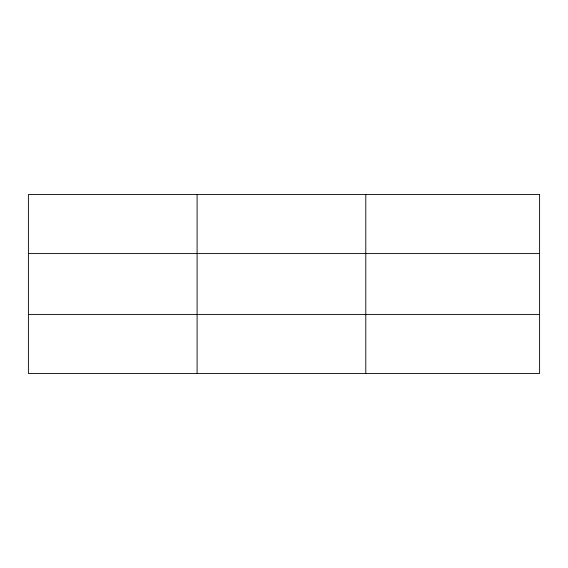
<?xml version="1.0" encoding="UTF-8"?>
<svg xmlns="http://www.w3.org/2000/svg" width="568" height="568" viewBox="0 0 568 568"><rect width="100%" height="100%" fill="white"/><g stroke="black" fill="none" stroke-linecap="round" stroke-linejoin="round"><path stroke-width="0.85" d="M197.096 194.533L197.096 373.467M365.792 194.533L365.792 373.467M28.4 253.584L539.6 253.584M28.4 314.416L539.6 314.416M539.6 194.533L539.6 373.467L28.4 373.467L28.4 194.533L539.6 194.533"/></g></svg>
